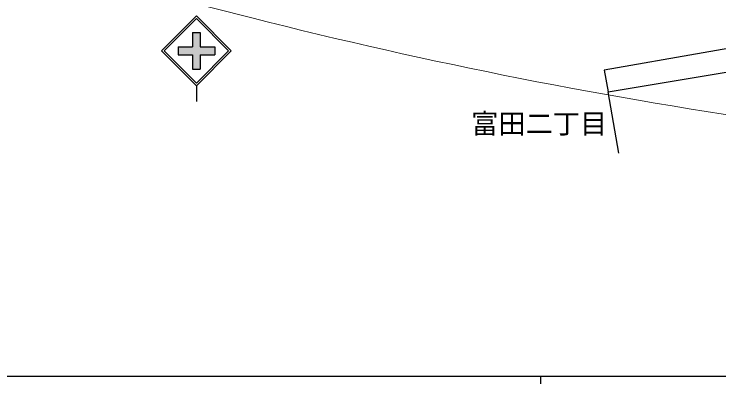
# Model space of a CAD drawing. Units: millimetres at full size, sheet at 1:1000; details may follow other scales. Extents: x 40000 to 680000, y 20000 to 380000.
# Drawn here: x 100276 to 190969, y 204000 to 251550 of the extents above; entities that cross this region are included whole.
import ezdxf
from ezdxf.enums import TextEntityAlignment as Align

# ---------------------------------------------------------------- set-up
doc = ezdxf.new("R2010")
doc.units = ezdxf.units.MM
doc.header["$LTSCALE"] = 1000
for name, color, linetype, lineweight in [('M-BGD', 7, 'Continuous', 25), ('M-STR-HTXT', 7, 'Continuous', 13), ('M-STR-STRC', 7, 'Continuous', 25), ('M-TTL-BAND', 7, 'Continuous', 25)]:
    doc.layers.add(name, color=color, linetype=linetype, lineweight=lineweight)
doc.layers.add('M-BMK-HTXT', color=7, linetype='Continuous')
doc.styles.add('ＭＳ ゴシック', font='')
doc.styles.get('ＭＳ ゴシック').set_extended_font_data('MS Gothic')

msp = doc.modelspace()

# ---------------------------------------------------------------- hatches: boundary and pattern name
at = {"layer": 'M-STR-STRC'}
msp.add_hatch(color=256, dxfattribs=at).paths.add_polyline_path([(121367, 247331), (123228, 247331), (123228, 249191), (124228, 249190), (124228, 247331), (126087, 247330), (126087, 246330), (124227, 246331), (124227, 244470), (123227, 244471), (123227, 246331), (121367, 246331)])

# ---------------------------------------------------------------- linework, layer by layer
at = {"layer": 'M-BGD'}
for points in [[(178102, 233664), (176729, 241557), (202193, 245790), (201688, 248793), (210730, 250254), (212538, 239571)], [(201688, 248793), (176216, 244353), (176729, 241557)]]:
    msp.add_lwpolyline(points, dxfattribs=at)
at = {"layer": 'M-STR-HTXT'}
msp.add_line((64854, 267852), (130869, 251065), dxfattribs=at)
msp.add_arc((290792, 879992), 648941, 255.73316, 261.98177, dxfattribs=at)
at = {"layer": 'M-STR-STRC'}
for p, q in [((119227, 246831), (123727, 251331)), ((128227, 246830), (123727, 251331)), ((119580, 246831), (123727, 250977)), ((127873, 246830), (123727, 250977)), ((123228, 249191), (124228, 249190)), ((123228, 249191), (123228, 247331)), ((124228, 249190), (124228, 247331)), ((119227, 246831), (123727, 242330)), ((119580, 246831), (123727, 242684)), ((121367, 247331), (121367, 246331)), ((121367, 247331), (123228, 247331)), ((123727, 242684), (127873, 246830)), ((123727, 242330), (128227, 246830)), ((124228, 247331), (126087, 247330)), ((126087, 247330), (126087, 246330)), ((121367, 246331), (123227, 246331)), ((123227, 246331), (123227, 244471)), ((124227, 246331), (126087, 246330)), ((124227, 246331), (124227, 244470)), ((123227, 244471), (124227, 244470)), ((123727, 242330), (123727, 240330))]:
    msp.add_line(p, q, dxfattribs=at)
at = {"layer": 'M-TTL-BAND'}
for p, q in [((40000, 205000), (579000, 205000)), ((168000, 205000), (168000, 204000))]:
    msp.add_line(p, q, dxfattribs=at)

# ---------------------------------------------------------------- texts
at = {"layer": 'M-BMK-HTXT', "style": 'ＭＳ ゴシック'}
msp.add_text('富田二丁目', height=2566, dxfattribs=at).set_placement((159101, 235408), align=Align.BOTTOM_LEFT)

doc.saveas('drawing.dxf')
